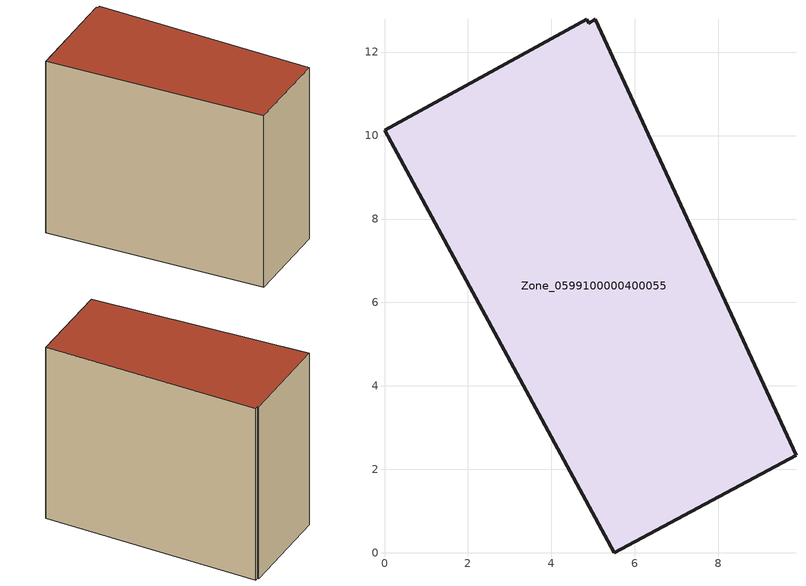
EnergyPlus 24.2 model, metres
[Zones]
Zone_0599100000400055
 floor ground (C_G): 4.89,12.7 5.05,12.79 9.86,2.35 5.5,0 0,10.12 4.85,12.79 z0
 wall outside (C_F): 5.5,0 9.86,2.35 5.05,12.79 4.89,12.7 4.85,12.79 0,10.12 5.5,0 z0:9.53
 roof outside (C_R): 5.05,12.79 4.89,12.7 4.85,12.79 0,10.12 5.5,0 9.86,2.35 z9.53
[BUILDING]
Pand.0599100000400055: North Axis=0; Terrain=City; Loads Convergence Tolerance Value=0.04; Temperature Convergence Tolerance Value=0.4; Solar Distribution=FullExterior; Maximum Number of Warmup Days=25; Minimum Number of Warmup Days=1
[Site:Location]
Rotterdam.The.Hague.AP_ZH_NLD Design_Conditions: Latitude=51.96; Longitude=4.45; Time Zone=1; Elevation=-4.5
[SITE:GROUNDTEMPERATURE:BUILDINGSURFACE]
18, 18, 18, 18, 18, 18, 18, 18, 18, 18, 18, 18
[MATERIAL] Thermal Absorptance=0.9; Solar Absorptance=0.7; Visible Absorptance=0.7
Name | Roughness | Thickness | Conductivity | Density | Specific Heat
G.TI.1992-2005 | MediumSmooth | 0.15 | 0.06 | 540 | 1210
F.TI.1992-2005 | Rough | 0.3 | 0.12 | 1920 | 840
R.TI.1992-2005 | MediumRough | 0.2 | 0.08 | 1500 | 1000
[CONSTRUCTION]
C_G: G.TI.1992-2005
C_F: F.TI.1992-2005
C_R: R.TI.1992-2005
[ZONE]
Zone_0599100000400055: Type=1; Multiplier=1; Ceiling Height=Autocalculate; Volume=Autocalculate; Floor Area=autocalculate; Part of Total Floor Area=Yes
[ZONEINFILTRATION:DESIGNFLOWRATE]
Infil_Zone_0599100000400055: Zone or ZoneList or Space or SpaceList=Zone_0599100000400055; Schedule=AlwaysOn; Design Flow Rate Calculation Method=Flow/Area; Flow Rate per Floor Area=0.0015; Constant Term Coefficient=1; Temperature Term Coefficient=0; Velocity Term Coefficient=0; Velocity Squared Term Coefficient=0
[HVACTEMPLATE:ZONE:IDEALLOADSAIRSYSTEM]
Zone_0599100000400055: Maximum Heating Supply Air Temperature=50; Minimum Cooling Supply Air Temperature=13; Maximum Heating Supply Air Humidity Ratio=0.0156; Minimum Cooling Supply Air Humidity Ratio=0.0077; Heating Limit=NoLimit; Cooling Limit=NoLimit; Dehumidification Control Type=ConstantSensibleHeatRatio; Cooling Sensible Heat Ratio=0.7; Dehumidification Setpoint=60; Humidification Control Type=None; Humidification Setpoint=30; Outdoor Air Method=None; Outdoor Air Flow Rate per Person=0.00944; Outdoor Air Flow Rate per Zone Floor Area=0; Outdoor Air Flow Rate per Zone=0; Demand Controlled Ventilation Type=None; Outdoor Air Economizer Type=NoEconomizer; Heat Recovery Type=None; Sensible Heat Recovery Effectiveness=0.7; Latent Heat Recovery Effectiveness=0.65
[ZONECONTROL:THERMOSTAT]
ThermostatControl_Zone_0599100000400055: Zone or ZoneList=Zone_0599100000400055; Control Type Schedule=DualSetpointControlType; Control 1=Thermostat_Zone_0599100000400055; Temperature Difference Between Cutout And Setpoint=0
[THERMOSTATSETPOINT:DUALSETPOINT]
Thermostat_Zone_0599100000400055: Heating Setpoint Temperature Schedule=HeatingSetpoint_Zone_0599100000400055; Cooling Setpoint Temperature Schedule=CoolingSetpoint_Zone_0599100000400055
[SCHEDULE:COMPACT]
HeatingSetpoint_Zone_0599100000400055: Through: 12/31, For: AllDays, Until: 24:00, 21
CoolingSetpoint_Zone_0599100000400055: Through: 12/31, For: AllDays, Until: 24:00, 24
DualSetpointControlType: Through: 12/31, For: AllDays, Until: 24:00, 4
AlwaysOn: Through: 12/31, For: AllDays, Until: 24:00, 1
